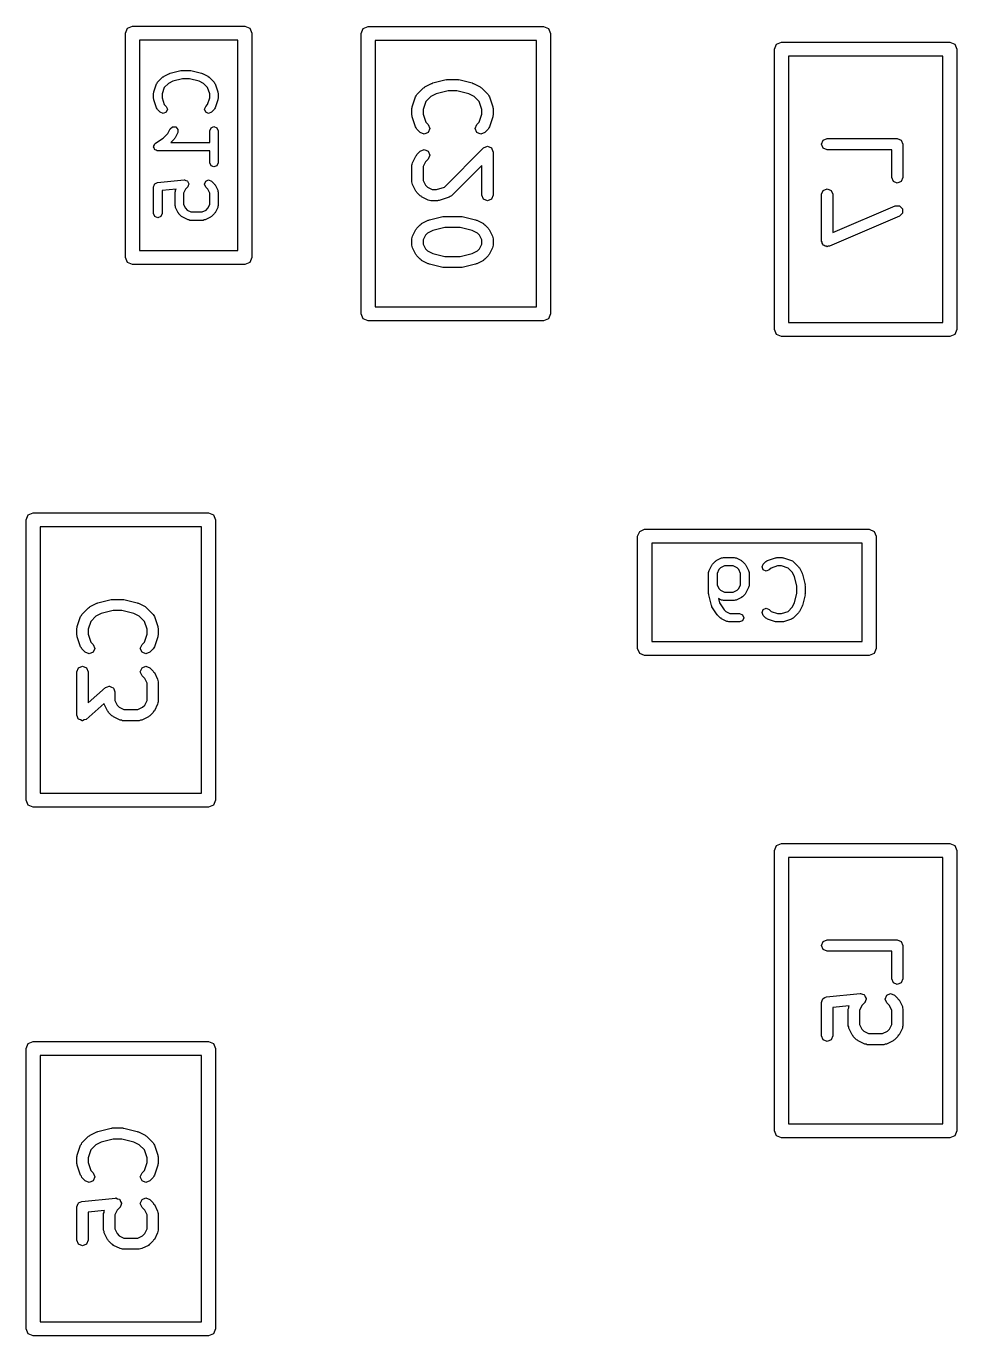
# Model space of a CAD drawing. Extents: x 4.89 to 6.91, y -4.07 to -3.03.
# Drawn here: x 5.6757 to 5.9369, y -3.8995 to -3.5318 of the extents above; entities that cross this region are included whole.
import ezdxf

# ---------------------------------------------------------------- set-up
doc = ezdxf.new("R2010")
doc.units = 0
doc.header["$MEASUREMENT"] = 0
doc.layers.add('BLACK', color=7, linetype='CONTINUOUS')

msp = doc.modelspace()

# ---------------------------------------------------------------- linework, layer by layer
at = {"layer": 'BLACK', "linetype": 'CONTINUOUS'}
for p, q in [((5.70358, -3.53374), (5.70416, -3.53235)), ((5.70358, -3.59673), (5.70358, -3.53374)), ((5.70416, -3.53235), (5.70555, -3.53177)), ((5.70555, -3.53177), (5.73705, -3.53177)), ((5.73705, -3.53177), (5.73844, -3.53235)), ((5.73844, -3.53235), (5.73902, -3.53374)), ((5.73902, -3.53374), (5.73902, -3.59673)), ((5.76972, -3.53378), (5.7703, -3.53239)), ((5.76972, -3.61252), (5.76972, -3.53378)), ((5.7703, -3.53239), (5.77169, -3.53181)), ((5.77169, -3.53181), (5.82091, -3.53181)), ((5.82091, -3.53181), (5.8223, -3.53239)), ((5.8223, -3.53239), (5.82287, -3.53378)), ((5.82287, -3.53378), (5.82287, -3.61252)), ((5.70752, -3.53571), (5.70752, -3.59476)), ((5.73508, -3.53571), (5.70752, -3.53571)), ((5.73508, -3.59476), (5.73508, -3.53571)), ((5.77366, -3.53575), (5.77366, -3.61055)), ((5.81894, -3.53575), (5.77366, -3.53575)), ((5.81894, -3.61055), (5.81894, -3.53575)), ((5.88571, -3.53821), (5.88629, -3.53682)), ((5.88629, -3.53682), (5.88768, -3.53624)), ((5.88768, -3.53624), (5.93492, -3.53624)), ((5.93492, -3.53624), (5.93631, -3.53682)), ((5.93631, -3.53682), (5.93689, -3.53821)), ((5.88571, -3.61695), (5.88571, -3.53821)), ((5.88965, -3.54018), (5.88965, -3.61498)), ((5.93295, -3.54018), (5.88965, -3.54018)), ((5.93295, -3.61498), (5.93295, -3.54018)), ((5.93689, -3.53821), (5.93689, -3.61695)), ((5.71614, -3.54497), (5.71914, -3.54422)), ((5.71914, -3.54422), (5.71929, -3.54424)), ((5.71929, -3.54424), (5.71942, -3.54418)), ((5.71942, -3.54418), (5.72167, -3.54418)), ((5.72167, -3.54418), (5.72181, -3.54424)), ((5.72181, -3.54424), (5.72196, -3.54422)), ((5.72196, -3.54422), (5.72496, -3.54497)), ((5.71155, -3.55024), (5.7123, -3.54799)), ((5.7123, -3.54799), (5.71248, -3.54778)), ((5.71248, -3.54778), (5.71259, -3.54753)), ((5.71259, -3.54753), (5.71409, -3.54603)), ((5.71409, -3.54603), (5.71427, -3.54595)), ((5.71427, -3.54595), (5.7144, -3.54581)), ((5.7144, -3.54581), (5.7159, -3.54506)), ((5.71562, -3.54783), (5.71446, -3.549)), ((5.71684, -3.54723), (5.71562, -3.54783)), ((5.7159, -3.54506), (5.71603, -3.54505)), ((5.71603, -3.54505), (5.71614, -3.54497)), ((5.71957, -3.54654), (5.71684, -3.54723)), ((5.72153, -3.54654), (5.71957, -3.54654)), ((5.72426, -3.54723), (5.72153, -3.54654)), ((5.72547, -3.54783), (5.72426, -3.54723)), ((5.72496, -3.54497), (5.72507, -3.54505)), ((5.72507, -3.54505), (5.7252, -3.54506)), ((5.7252, -3.54506), (5.7267, -3.54581)), ((5.72664, -3.549), (5.72547, -3.54783)), ((5.7267, -3.54581), (5.72683, -3.54595)), ((5.72683, -3.54595), (5.72701, -3.54603)), ((5.72701, -3.54603), (5.72851, -3.54753)), ((5.72851, -3.54753), (5.72861, -3.54778)), ((5.72861, -3.54778), (5.72879, -3.54799)), ((5.72879, -3.54799), (5.72954, -3.55024)), ((5.78763, -3.54878), (5.7895, -3.54784)), ((5.7895, -3.54784), (5.78968, -3.54783)), ((5.78968, -3.54783), (5.78982, -3.54772)), ((5.78982, -3.54772), (5.79357, -3.54678)), ((5.79357, -3.54678), (5.79377, -3.54681)), ((5.79377, -3.54681), (5.79396, -3.54673)), ((5.79396, -3.54673), (5.79677, -3.54673)), ((5.79677, -3.54673), (5.79695, -3.54681)), ((5.79695, -3.54681), (5.79715, -3.54678)), ((5.79715, -3.54678), (5.8009, -3.54772)), ((5.8009, -3.54772), (5.80104, -3.54783)), ((5.80104, -3.54783), (5.80122, -3.54784)), ((5.80122, -3.54784), (5.8031, -3.54878)), ((5.71149, -3.55061), (5.71157, -3.55043)), ((5.71149, -3.55211), (5.71149, -3.55061)), ((5.71157, -3.55229), (5.71149, -3.55211)), ((5.71157, -3.55043), (5.71155, -3.55024)), ((5.71446, -3.549), (5.71386, -3.5508)), ((5.71386, -3.5508), (5.71386, -3.55192)), ((5.71386, -3.55192), (5.71446, -3.55372)), ((5.72724, -3.5508), (5.72664, -3.549)), ((5.72664, -3.55372), (5.72724, -3.55192)), ((5.72724, -3.55192), (5.72724, -3.5508)), ((5.72954, -3.55024), (5.72953, -3.55043)), ((5.72953, -3.55043), (5.7296, -3.55061)), ((5.7296, -3.55211), (5.72953, -3.55229)), ((5.7296, -3.55061), (5.7296, -3.55211)), ((5.78403, -3.55437), (5.78496, -3.55156)), ((5.78496, -3.55156), (5.7852, -3.55128)), ((5.7852, -3.55128), (5.78534, -3.55094)), ((5.78534, -3.55094), (5.78722, -3.54907)), ((5.78722, -3.54907), (5.78746, -3.54897)), ((5.78746, -3.54897), (5.78763, -3.54878)), ((5.78926, -3.55148), (5.78783, -3.55291)), ((5.79076, -3.55073), (5.78926, -3.55148)), ((5.79415, -3.54988), (5.79076, -3.55073)), ((5.79657, -3.54988), (5.79415, -3.54988)), ((5.79997, -3.55073), (5.79657, -3.54988)), ((5.80146, -3.55148), (5.79997, -3.55073)), ((5.80289, -3.55291), (5.80146, -3.55148)), ((5.8031, -3.54878), (5.80327, -3.54897)), ((5.80327, -3.54897), (5.80351, -3.54907)), ((5.80351, -3.54907), (5.80538, -3.55094)), ((5.80538, -3.55094), (5.80552, -3.55128)), ((5.80552, -3.55128), (5.80576, -3.55156)), ((5.80576, -3.55156), (5.8067, -3.55437)), ((5.71155, -3.55249), (5.71157, -3.55229)), ((5.7123, -3.55474), (5.71155, -3.55249)), ((5.71248, -3.55494), (5.7123, -3.55474)), ((5.71259, -3.5552), (5.71248, -3.55494)), ((5.71334, -3.55595), (5.71259, -3.5552)), ((5.71446, -3.55372), (5.71501, -3.55428)), ((5.71501, -3.55428), (5.71536, -3.55511)), ((5.71536, -3.55511), (5.71501, -3.55595)), ((5.72574, -3.55511), (5.72609, -3.55428)), ((5.72609, -3.55595), (5.72574, -3.55511)), ((5.72609, -3.55428), (5.72664, -3.55372)), ((5.72851, -3.5552), (5.72776, -3.55595)), ((5.72861, -3.55494), (5.72851, -3.5552)), ((5.72879, -3.55474), (5.72861, -3.55494)), ((5.72954, -3.55249), (5.72879, -3.55474)), ((5.72953, -3.55229), (5.72954, -3.55249)), ((5.78394, -3.55487), (5.78404, -3.55463)), ((5.78394, -3.55675), (5.78394, -3.55487)), ((5.78404, -3.55463), (5.78403, -3.55437)), ((5.78783, -3.55291), (5.78709, -3.55513)), ((5.78709, -3.55513), (5.78709, -3.55649)), ((5.80363, -3.55513), (5.80289, -3.55291)), ((5.80363, -3.55649), (5.80363, -3.55513)), ((5.8067, -3.55437), (5.80668, -3.55463)), ((5.80668, -3.55463), (5.80678, -3.55487)), ((5.80678, -3.55487), (5.80678, -3.55675)), ((5.71418, -3.55629), (5.71334, -3.55595)), ((5.71501, -3.55595), (5.71418, -3.55629)), ((5.72692, -3.55629), (5.72609, -3.55595)), ((5.72776, -3.55595), (5.72692, -3.55629)), ((5.78404, -3.55698), (5.78394, -3.55675)), ((5.78403, -3.55724), (5.78404, -3.55698)), ((5.78496, -3.56006), (5.78403, -3.55724)), ((5.78709, -3.55649), (5.78783, -3.55871)), ((5.78783, -3.55871), (5.78851, -3.55938)), ((5.78851, -3.55938), (5.78897, -3.56049)), ((5.80175, -3.56049), (5.80222, -3.55938)), ((5.80222, -3.55938), (5.80289, -3.55871)), ((5.80289, -3.55871), (5.80363, -3.55649)), ((5.8067, -3.55724), (5.80576, -3.56006)), ((5.80678, -3.55675), (5.80668, -3.55698)), ((5.80668, -3.55698), (5.8067, -3.55724)), ((5.71202, -3.56463), (5.71417, -3.56319)), ((5.71417, -3.56319), (5.71545, -3.56191)), ((5.71545, -3.56191), (5.71612, -3.56058)), ((5.71612, -3.56058), (5.7168, -3.55999)), ((5.7168, -3.55999), (5.7177, -3.56006)), ((5.71748, -3.56314), (5.71733, -3.56327)), ((5.71823, -3.56164), (5.71748, -3.56314)), ((5.7177, -3.56006), (5.7183, -3.56074)), ((5.7183, -3.56074), (5.71823, -3.56164)), ((5.72724, -3.56111), (5.72759, -3.56028)), ((5.72724, -3.56443), (5.72724, -3.56111)), ((5.72759, -3.56028), (5.72842, -3.55993)), ((5.72842, -3.55993), (5.72926, -3.56028)), ((5.72926, -3.56028), (5.7296, -3.56111)), ((5.7296, -3.56111), (5.7296, -3.57011)), ((5.7852, -3.56033), (5.78496, -3.56006)), ((5.78534, -3.56067), (5.7852, -3.56033)), ((5.78628, -3.56161), (5.78534, -3.56067)), ((5.78739, -3.56207), (5.78628, -3.56161)), ((5.78851, -3.56161), (5.78739, -3.56207)), ((5.78897, -3.56049), (5.78851, -3.56161)), ((5.80222, -3.56161), (5.80175, -3.56049)), ((5.80333, -3.56207), (5.80222, -3.56161)), ((5.80444, -3.56161), (5.80333, -3.56207)), ((5.80538, -3.56067), (5.80444, -3.56161)), ((5.80552, -3.56033), (5.80538, -3.56067)), ((5.80576, -3.56006), (5.80552, -3.56033)), ((5.71149, -3.56561), (5.71154, -3.5655)), ((5.71163, -3.56593), (5.71149, -3.56561)), ((5.71152, -3.56538), (5.71171, -3.56509)), ((5.71154, -3.5655), (5.71152, -3.56538)), ((5.71169, -3.56627), (5.71163, -3.56593)), ((5.71179, -3.56633), (5.71169, -3.56627)), ((5.71171, -3.56509), (5.71184, -3.56478)), ((5.71184, -3.56645), (5.71179, -3.56633)), ((5.71184, -3.56478), (5.71195, -3.56473)), ((5.71216, -3.56658), (5.71184, -3.56645)), ((5.71195, -3.56473), (5.71202, -3.56463)), ((5.71244, -3.56677), (5.71216, -3.56658)), ((5.71256, -3.56675), (5.71244, -3.56677)), ((5.71268, -3.56679), (5.71256, -3.56675)), ((5.72724, -3.56679), (5.71268, -3.56679)), ((5.71726, -3.56345), (5.71628, -3.56443)), ((5.71628, -3.56443), (5.72724, -3.56443)), ((5.71733, -3.56327), (5.71726, -3.56345)), ((5.72724, -3.57011), (5.72724, -3.56679)), ((5.78534, -3.56782), (5.78628, -3.56688)), ((5.78628, -3.56688), (5.78739, -3.56642)), ((5.78739, -3.56642), (5.78851, -3.56688)), ((5.78851, -3.56688), (5.78897, -3.56799)), ((5.79311, -3.57693), (5.80409, -3.56594)), ((5.80409, -3.56594), (5.8052, -3.56548)), ((5.8052, -3.56548), (5.80632, -3.56594)), ((5.80632, -3.56594), (5.80672, -3.56692)), ((5.89894, -3.56492), (5.89941, -3.56381)), ((5.89941, -3.56604), (5.89894, -3.56492)), ((5.89941, -3.56381), (5.90052, -3.56335)), ((5.90052, -3.5665), (5.89941, -3.56604)), ((5.90052, -3.56335), (5.9202, -3.56335)), ((5.91863, -3.5665), (5.90052, -3.5665)), ((5.91863, -3.5743), (5.91863, -3.5665)), ((5.9202, -3.56335), (5.92132, -3.56381)), ((5.92132, -3.56381), (5.92178, -3.56492)), ((5.92178, -3.56492), (5.92178, -3.5743)), ((5.72759, -3.57095), (5.72724, -3.57011)), ((5.7296, -3.57011), (5.72926, -3.57095)), ((5.78394, -3.57081), (5.78408, -3.57047)), ((5.78408, -3.57047), (5.78411, -3.5701)), ((5.78411, -3.5701), (5.78505, -3.56823)), ((5.78505, -3.56823), (5.78524, -3.56806)), ((5.78524, -3.56806), (5.78534, -3.56782)), ((5.78775, -3.56986), (5.78709, -3.57118)), ((5.78851, -3.56911), (5.78775, -3.56986)), ((5.78897, -3.56799), (5.78851, -3.56911)), ((5.80672, -3.56692), (5.80678, -3.56706)), ((5.80678, -3.56706), (5.80678, -3.57924)), ((5.72842, -3.57129), (5.72759, -3.57095)), ((5.72926, -3.57095), (5.72842, -3.57129)), ((5.78394, -3.57549), (5.78394, -3.57081)), ((5.78709, -3.57118), (5.78709, -3.57512)), ((5.80363, -3.57086), (5.79507, -3.57942)), ((5.80363, -3.57924), (5.80363, -3.57086)), ((5.71149, -3.57686), (5.71165, -3.57649)), ((5.71149, -3.58436), (5.71149, -3.57686)), ((5.71165, -3.57649), (5.71176, -3.57611)), ((5.71176, -3.57611), (5.71182, -3.57608)), ((5.71182, -3.57608), (5.71184, -3.57602)), ((5.71184, -3.57602), (5.71221, -3.57587)), ((5.71221, -3.57587), (5.71256, -3.57568)), ((5.71256, -3.57568), (5.72006, -3.57493)), ((5.71776, -3.57754), (5.71386, -3.57793)), ((5.7176, -3.57811), (5.71762, -3.57783)), ((5.71762, -3.57783), (5.71776, -3.57754)), ((5.7204, -3.57756), (5.71986, -3.57864)), ((5.72006, -3.57493), (5.72012, -3.57495)), ((5.72012, -3.57495), (5.72017, -3.57493)), ((5.72017, -3.57493), (5.72054, -3.57508)), ((5.72101, -3.57694), (5.7204, -3.57756)), ((5.72054, -3.57508), (5.72092, -3.5752)), ((5.72092, -3.5752), (5.72095, -3.57525)), ((5.72095, -3.57525), (5.72101, -3.57527)), ((5.72101, -3.57527), (5.72116, -3.57564)), ((5.72103, -3.57689), (5.72101, -3.57694)), ((5.72109, -3.57686), (5.72103, -3.57689)), ((5.7212, -3.57648), (5.72109, -3.57686)), ((5.72116, -3.57564), (5.72135, -3.57599)), ((5.72136, -3.57611), (5.7212, -3.57648)), ((5.72135, -3.57599), (5.72133, -3.57605)), ((5.72133, -3.57605), (5.72136, -3.57611)), ((5.72574, -3.57611), (5.72609, -3.57527)), ((5.72609, -3.57694), (5.72574, -3.57611)), ((5.72609, -3.57527), (5.72692, -3.57493)), ((5.7267, -3.57756), (5.72609, -3.57694)), ((5.72724, -3.57864), (5.7267, -3.57756)), ((5.72692, -3.57493), (5.72776, -3.57527)), ((5.72776, -3.57527), (5.72851, -3.57602)), ((5.72851, -3.57602), (5.72858, -3.5762)), ((5.72858, -3.5762), (5.72873, -3.57633)), ((5.72873, -3.57633), (5.72948, -3.57783)), ((5.72948, -3.57783), (5.7295, -3.57811)), ((5.78408, -3.57583), (5.78394, -3.57549)), ((5.78411, -3.5762), (5.78408, -3.57583)), ((5.78505, -3.57807), (5.78411, -3.5762)), ((5.78709, -3.57512), (5.78775, -3.57643)), ((5.78775, -3.57643), (5.78833, -3.57701)), ((5.78833, -3.57701), (5.78964, -3.57767)), ((5.78964, -3.57767), (5.79089, -3.57767)), ((5.79089, -3.57767), (5.79311, -3.57693)), ((5.89894, -3.57898), (5.89941, -3.57787)), ((5.89941, -3.57787), (5.90052, -3.57741)), ((5.90052, -3.57741), (5.90163, -3.57787)), ((5.90163, -3.57787), (5.90209, -3.57898)), ((5.91909, -3.57541), (5.91863, -3.5743)), ((5.9202, -3.57587), (5.91909, -3.57541)), ((5.92132, -3.57541), (5.9202, -3.57587)), ((5.92178, -3.5743), (5.92132, -3.57541)), ((5.71386, -3.57793), (5.71386, -3.58436)), ((5.71749, -3.57836), (5.7176, -3.57811)), ((5.71749, -3.58211), (5.71749, -3.57836)), ((5.71986, -3.57864), (5.71986, -3.58183)), ((5.72724, -3.58183), (5.72724, -3.57864)), ((5.7295, -3.57811), (5.7296, -3.57836)), ((5.7296, -3.57836), (5.7296, -3.58211)), ((5.78524, -3.57824), (5.78505, -3.57807)), ((5.78534, -3.57848), (5.78524, -3.57824)), ((5.78628, -3.57942), (5.78534, -3.57848)), ((5.78652, -3.57952), (5.78628, -3.57942)), ((5.78669, -3.57971), (5.78652, -3.57952)), ((5.78856, -3.58065), (5.78669, -3.57971)), ((5.78893, -3.58068), (5.78856, -3.58065)), ((5.78927, -3.58082), (5.78893, -3.58068)), ((5.79114, -3.58082), (5.78927, -3.58082)), ((5.79138, -3.58072), (5.79114, -3.58082)), ((5.79164, -3.58074), (5.79138, -3.58072)), ((5.79445, -3.5798), (5.79164, -3.58074)), ((5.79473, -3.57956), (5.79445, -3.5798)), ((5.79507, -3.57942), (5.79473, -3.57956)), ((5.80409, -3.58036), (5.80363, -3.57924)), ((5.8052, -3.58082), (5.80409, -3.58036)), ((5.80632, -3.58036), (5.8052, -3.58082)), ((5.80678, -3.57924), (5.80632, -3.58036)), ((5.89894, -3.59211), (5.89894, -3.57898)), ((5.90209, -3.57898), (5.90209, -3.58972)), ((5.71184, -3.58519), (5.71149, -3.58436)), ((5.71268, -3.58554), (5.71184, -3.58519)), ((5.71351, -3.58519), (5.71268, -3.58554)), ((5.71386, -3.58436), (5.71351, -3.58519)), ((5.7176, -3.58236), (5.71749, -3.58211)), ((5.71762, -3.58264), (5.7176, -3.58236)), ((5.71837, -3.58414), (5.71762, -3.58264)), ((5.71851, -3.58426), (5.71837, -3.58414)), ((5.71859, -3.58444), (5.71851, -3.58426)), ((5.71934, -3.58519), (5.71859, -3.58444)), ((5.71952, -3.58527), (5.71934, -3.58519)), ((5.71965, -3.58542), (5.71952, -3.58527)), ((5.71986, -3.58183), (5.7204, -3.58291)), ((5.7204, -3.58291), (5.72087, -3.58339)), ((5.72087, -3.58339), (5.72195, -3.58393)), ((5.72195, -3.58393), (5.72514, -3.58393)), ((5.72514, -3.58393), (5.72622, -3.58339)), ((5.72622, -3.58339), (5.7267, -3.58291)), ((5.7267, -3.58291), (5.72724, -3.58183)), ((5.72758, -3.58527), (5.72745, -3.58542)), ((5.72776, -3.58519), (5.72758, -3.58527)), ((5.72851, -3.58444), (5.72776, -3.58519)), ((5.72858, -3.58426), (5.72851, -3.58444)), ((5.72873, -3.58414), (5.72858, -3.58426)), ((5.72948, -3.58264), (5.72873, -3.58414)), ((5.7295, -3.58236), (5.72948, -3.58264)), ((5.7296, -3.58211), (5.7295, -3.58236)), ((5.78889, -3.58615), (5.79264, -3.58521)), ((5.79264, -3.58521), (5.79283, -3.58524)), ((5.79283, -3.58524), (5.79302, -3.58517)), ((5.79302, -3.58517), (5.79771, -3.58517)), ((5.79771, -3.58517), (5.79789, -3.58524)), ((5.79789, -3.58524), (5.79809, -3.58521)), ((5.79809, -3.58521), (5.80184, -3.58615)), ((5.92082, -3.58512), (5.90114, -3.59356)), ((5.90209, -3.58972), (5.91958, -3.58222)), ((5.91958, -3.58222), (5.92079, -3.58221)), ((5.92079, -3.58221), (5.92165, -3.58305)), ((5.92167, -3.58426), (5.92082, -3.58512)), ((5.92165, -3.58305), (5.92167, -3.58426)), ((5.72115, -3.58617), (5.71965, -3.58542)), ((5.72142, -3.58618), (5.72115, -3.58617)), ((5.72167, -3.58629), (5.72142, -3.58618)), ((5.72542, -3.58629), (5.72167, -3.58629)), ((5.72568, -3.58618), (5.72542, -3.58629)), ((5.72595, -3.58617), (5.72568, -3.58618)), ((5.72745, -3.58542), (5.72595, -3.58617)), ((5.78411, -3.59072), (5.78505, -3.58885)), ((5.78505, -3.58885), (5.78524, -3.58868)), ((5.78524, -3.58868), (5.78534, -3.58844)), ((5.78534, -3.58844), (5.78628, -3.5875)), ((5.78628, -3.5875), (5.78652, -3.5874)), ((5.78652, -3.5874), (5.78669, -3.58721)), ((5.78669, -3.58721), (5.78856, -3.58627)), ((5.78856, -3.58627), (5.78874, -3.58626)), ((5.78874, -3.58626), (5.78889, -3.58615)), ((5.79321, -3.58832), (5.78982, -3.58916)), ((5.79751, -3.58832), (5.79321, -3.58832)), ((5.80091, -3.58916), (5.79751, -3.58832)), ((5.80184, -3.58615), (5.80198, -3.58626)), ((5.80198, -3.58626), (5.80216, -3.58627)), ((5.80216, -3.58627), (5.80403, -3.58721)), ((5.80403, -3.58721), (5.8042, -3.5874)), ((5.8042, -3.5874), (5.80444, -3.5875)), ((5.80444, -3.5875), (5.80538, -3.58844)), ((5.80538, -3.58844), (5.80548, -3.58868)), ((5.80548, -3.58868), (5.80568, -3.58885)), ((5.80568, -3.58885), (5.80661, -3.59072)), ((5.78394, -3.59143), (5.78408, -3.59109)), ((5.78394, -3.5933), (5.78394, -3.59143)), ((5.78408, -3.59109), (5.78411, -3.59072)), ((5.78775, -3.59049), (5.78709, -3.5918)), ((5.78709, -3.5918), (5.78709, -3.59293)), ((5.78833, -3.58991), (5.78775, -3.59049)), ((5.78982, -3.58916), (5.78833, -3.58991)), ((5.8024, -3.58991), (5.80091, -3.58916)), ((5.80297, -3.59049), (5.8024, -3.58991)), ((5.80363, -3.5918), (5.80297, -3.59049)), ((5.80363, -3.59293), (5.80363, -3.5918)), ((5.80661, -3.59072), (5.80664, -3.59109)), ((5.80664, -3.59109), (5.80678, -3.59143)), ((5.80678, -3.59143), (5.80678, -3.5933)), ((5.89907, -3.59241), (5.89894, -3.59211)), ((5.89907, -3.59273), (5.89907, -3.59241)), ((5.70752, -3.59476), (5.73508, -3.59476)), ((5.78408, -3.59364), (5.78394, -3.5933)), ((5.78411, -3.59401), (5.78408, -3.59364)), ((5.78505, -3.59588), (5.78411, -3.59401)), ((5.78524, -3.59605), (5.78505, -3.59588)), ((5.78534, -3.59629), (5.78524, -3.59605)), ((5.78628, -3.59723), (5.78534, -3.59629)), ((5.78709, -3.59293), (5.78775, -3.59425)), ((5.78775, -3.59425), (5.78833, -3.59482)), ((5.78833, -3.59482), (5.78982, -3.59557)), ((5.78982, -3.59557), (5.79321, -3.59642)), ((5.79751, -3.59642), (5.80091, -3.59557)), ((5.80091, -3.59557), (5.8024, -3.59482)), ((5.8024, -3.59482), (5.80297, -3.59425)), ((5.80297, -3.59425), (5.80363, -3.59293)), ((5.80538, -3.59629), (5.80444, -3.59723)), ((5.80548, -3.59605), (5.80538, -3.59629)), ((5.80568, -3.59588), (5.80548, -3.59605)), ((5.80661, -3.59401), (5.80568, -3.59588)), ((5.80664, -3.59364), (5.80661, -3.59401)), ((5.80678, -3.5933), (5.80664, -3.59364)), ((5.89929, -3.59294), (5.89907, -3.59273)), ((5.89941, -3.59322), (5.89929, -3.59294)), ((5.8997, -3.59335), (5.89941, -3.59322)), ((5.89993, -3.59357), (5.8997, -3.59335)), ((5.90024, -3.59357), (5.89993, -3.59357)), ((5.90052, -3.59368), (5.90024, -3.59357)), ((5.90082, -3.59356), (5.90052, -3.59368)), ((5.90114, -3.59356), (5.90082, -3.59356)), ((5.70416, -3.59812), (5.70358, -3.59673)), ((5.70555, -3.5987), (5.70416, -3.59812)), ((5.73705, -3.5987), (5.70555, -3.5987)), ((5.73844, -3.59812), (5.73705, -3.5987)), ((5.73902, -3.59673), (5.73844, -3.59812)), ((5.78652, -3.59733), (5.78628, -3.59723)), ((5.78669, -3.59752), (5.78652, -3.59733)), ((5.78856, -3.59846), (5.78669, -3.59752)), ((5.78874, -3.59847), (5.78856, -3.59846)), ((5.78889, -3.59858), (5.78874, -3.59847)), ((5.79264, -3.59952), (5.78889, -3.59858)), ((5.79283, -3.59949), (5.79264, -3.59952)), ((5.79302, -3.59957), (5.79283, -3.59949)), ((5.79771, -3.59957), (5.79302, -3.59957)), ((5.79321, -3.59642), (5.79751, -3.59642)), ((5.79789, -3.59949), (5.79771, -3.59957)), ((5.79809, -3.59952), (5.79789, -3.59949)), ((5.80184, -3.59858), (5.79809, -3.59952)), ((5.80198, -3.59847), (5.80184, -3.59858)), ((5.80216, -3.59846), (5.80198, -3.59847)), ((5.80403, -3.59752), (5.80216, -3.59846)), ((5.8042, -3.59733), (5.80403, -3.59752)), ((5.80444, -3.59723), (5.8042, -3.59733)), ((5.77366, -3.61055), (5.81894, -3.61055)), ((5.7703, -3.61391), (5.76972, -3.61252)), ((5.77169, -3.61449), (5.7703, -3.61391)), ((5.82091, -3.61449), (5.77169, -3.61449)), ((5.8223, -3.61391), (5.82091, -3.61449)), ((5.82287, -3.61252), (5.8223, -3.61391)), ((5.88629, -3.61834), (5.88571, -3.61695)), ((5.88768, -3.61892), (5.88629, -3.61834)), ((5.88965, -3.61498), (5.93295, -3.61498)), ((5.93631, -3.61834), (5.93492, -3.61892)), ((5.93689, -3.61695), (5.93631, -3.61834)), ((5.93492, -3.61892), (5.88768, -3.61892)), ((5.67572, -3.67038), (5.6763, -3.66899)), ((5.6763, -3.66899), (5.67769, -3.66841)), ((5.67769, -3.66841), (5.72691, -3.66841)), ((5.72691, -3.66841), (5.7283, -3.66899)), ((5.7283, -3.66899), (5.72887, -3.67038)), ((5.67572, -3.74912), (5.67572, -3.67038)), ((5.67966, -3.67235), (5.67966, -3.74715)), ((5.72494, -3.67235), (5.67966, -3.67235)), ((5.72494, -3.74715), (5.72494, -3.67235)), ((5.72887, -3.67038), (5.72887, -3.74912)), ((5.8479, -3.67361), (5.84929, -3.67303)), ((5.84929, -3.67303), (5.91228, -3.67303)), ((5.91228, -3.67303), (5.91368, -3.67361)), ((5.84732, -3.675), (5.8479, -3.67361)), ((5.84732, -3.7065), (5.84732, -3.675)), ((5.85126, -3.67697), (5.85126, -3.70453)), ((5.91031, -3.67697), (5.85126, -3.67697)), ((5.91031, -3.70453), (5.91031, -3.67697)), ((5.91368, -3.67361), (5.91425, -3.675)), ((5.91425, -3.675), (5.91425, -3.7065)), ((5.86736, -3.6846), (5.86811, -3.6831)), ((5.86811, -3.6831), (5.86825, -3.68297)), ((5.86825, -3.68297), (5.86833, -3.68279)), ((5.86833, -3.68279), (5.86908, -3.68204)), ((5.86908, -3.68204), (5.86926, -3.68196)), ((5.86926, -3.68196), (5.86939, -3.68182)), ((5.86939, -3.68182), (5.87089, -3.68107)), ((5.87013, -3.68432), (5.8696, -3.6854)), ((5.87061, -3.68384), (5.87013, -3.68432)), ((5.87169, -3.68331), (5.87061, -3.68384)), ((5.87089, -3.68107), (5.87116, -3.68105)), ((5.87116, -3.68105), (5.87141, -3.68094)), ((5.87141, -3.68094), (5.87441, -3.68094)), ((5.87413, -3.68331), (5.87169, -3.68331)), ((5.87521, -3.68384), (5.87413, -3.68331)), ((5.87441, -3.68094), (5.87467, -3.68105)), ((5.87467, -3.68105), (5.87494, -3.68107)), ((5.87494, -3.68107), (5.87644, -3.68182)), ((5.87569, -3.68432), (5.87521, -3.68384)), ((5.87623, -3.6854), (5.87569, -3.68432)), ((5.87644, -3.68182), (5.87657, -3.68196)), ((5.87657, -3.68196), (5.87675, -3.68204)), ((5.87675, -3.68204), (5.8775, -3.68279)), ((5.8775, -3.68279), (5.87757, -3.68297)), ((5.87757, -3.68297), (5.87772, -3.6831)), ((5.87772, -3.6831), (5.87847, -3.6846)), ((5.88223, -3.68362), (5.88258, -3.68279)), ((5.88258, -3.68446), (5.88223, -3.68362)), ((5.88258, -3.68279), (5.88333, -3.68204)), ((5.88341, -3.6848), (5.88258, -3.68446)), ((5.88333, -3.68204), (5.88358, -3.68193)), ((5.88425, -3.68446), (5.88341, -3.6848)), ((5.88358, -3.68193), (5.88379, -3.68175)), ((5.88379, -3.68175), (5.88604, -3.681)), ((5.8848, -3.68391), (5.88425, -3.68446)), ((5.8866, -3.68331), (5.8848, -3.68391)), ((5.88604, -3.681), (5.88623, -3.68102)), ((5.88623, -3.68102), (5.88641, -3.68094)), ((5.88641, -3.68094), (5.88791, -3.68094)), ((5.88772, -3.68331), (5.8866, -3.68331)), ((5.88952, -3.68391), (5.88772, -3.68331)), ((5.88791, -3.68094), (5.88809, -3.68102)), ((5.88809, -3.68102), (5.88828, -3.681)), ((5.88828, -3.681), (5.89053, -3.68175)), ((5.89069, -3.68507), (5.88952, -3.68391)), ((5.89053, -3.68175), (5.89074, -3.68193)), ((5.89074, -3.68193), (5.891, -3.68204)), ((5.891, -3.68204), (5.8925, -3.68354)), ((5.8925, -3.68354), (5.89257, -3.68372)), ((5.89257, -3.68372), (5.89272, -3.68385)), ((5.89272, -3.68385), (5.89347, -3.68535)), ((5.86723, -3.68512), (5.86734, -3.68487)), ((5.86723, -3.69112), (5.86723, -3.68512)), ((5.86734, -3.68487), (5.86736, -3.6846)), ((5.8696, -3.6854), (5.8696, -3.68859)), ((5.87623, -3.68859), (5.87623, -3.6854)), ((5.87847, -3.6846), (5.87849, -3.68487)), ((5.87849, -3.68487), (5.87859, -3.68512)), ((5.87859, -3.68512), (5.87859, -3.68887)), ((5.8913, -3.68629), (5.89069, -3.68507)), ((5.89198, -3.68902), (5.8913, -3.68629)), ((5.89347, -3.68535), (5.89348, -3.68548)), ((5.89348, -3.68548), (5.89356, -3.68559)), ((5.89356, -3.68559), (5.89431, -3.68859)), ((5.86729, -3.69126), (5.86723, -3.69112)), ((5.86727, -3.69141), (5.86729, -3.69126)), ((5.86802, -3.69441), (5.86727, -3.69141)), ((5.8696, -3.68859), (5.87013, -3.68967)), ((5.87013, -3.68967), (5.87061, -3.69015)), ((5.87061, -3.69015), (5.87169, -3.69069)), ((5.87169, -3.69069), (5.87413, -3.69069)), ((5.87413, -3.69069), (5.87521, -3.69015)), ((5.87521, -3.69015), (5.87569, -3.68967)), ((5.87569, -3.68967), (5.87623, -3.68859)), ((5.8775, -3.69121), (5.87675, -3.69196)), ((5.87757, -3.69103), (5.8775, -3.69121)), ((5.87772, -3.6909), (5.87757, -3.69103)), ((5.87847, -3.6894), (5.87772, -3.6909)), ((5.87849, -3.68913), (5.87847, -3.6894)), ((5.87859, -3.68887), (5.87849, -3.68913)), ((5.8913, -3.69371), (5.89198, -3.69098)), ((5.89198, -3.69098), (5.89198, -3.68902)), ((5.89431, -3.69141), (5.89356, -3.69441)), ((5.89431, -3.68859), (5.89428, -3.68873)), ((5.89428, -3.68873), (5.89434, -3.68887)), ((5.89434, -3.69112), (5.89428, -3.69126)), ((5.89428, -3.69126), (5.89431, -3.69141)), ((5.89434, -3.68887), (5.89434, -3.69112)), ((5.69134, -3.69692), (5.69322, -3.69504)), ((5.69322, -3.69504), (5.69346, -3.69494)), ((5.69346, -3.69494), (5.69363, -3.69475)), ((5.69363, -3.69475), (5.6955, -3.69381)), ((5.6955, -3.69381), (5.69568, -3.6938)), ((5.69568, -3.6938), (5.69582, -3.69369)), ((5.69582, -3.69369), (5.69957, -3.69275)), ((5.69957, -3.69275), (5.69977, -3.69278)), ((5.69977, -3.69278), (5.69996, -3.69271)), ((5.69996, -3.69271), (5.70277, -3.69271)), ((5.70277, -3.69271), (5.70295, -3.69278)), ((5.70295, -3.69278), (5.70315, -3.69275)), ((5.70315, -3.69275), (5.7069, -3.69369)), ((5.7069, -3.69369), (5.70704, -3.6938)), ((5.70704, -3.6938), (5.70722, -3.69381)), ((5.70722, -3.69381), (5.7091, -3.69475)), ((5.7091, -3.69475), (5.70927, -3.69494)), ((5.70927, -3.69494), (5.70951, -3.69504)), ((5.70951, -3.69504), (5.71138, -3.69692)), ((5.86814, -3.69458), (5.86802, -3.69441)), ((5.86818, -3.69478), (5.86814, -3.69458)), ((5.86968, -3.69703), (5.86818, -3.69478)), ((5.87089, -3.69293), (5.86997, -3.69247)), ((5.86997, -3.69247), (5.87026, -3.69364)), ((5.87026, -3.69364), (5.87158, -3.69562)), ((5.87116, -3.69295), (5.87089, -3.69293)), ((5.87141, -3.69305), (5.87116, -3.69295)), ((5.87441, -3.69305), (5.87141, -3.69305)), ((5.87467, -3.69295), (5.87441, -3.69305)), ((5.87494, -3.69293), (5.87467, -3.69295)), ((5.87644, -3.69218), (5.87494, -3.69293)), ((5.87657, -3.69203), (5.87644, -3.69218)), ((5.87675, -3.69196), (5.87657, -3.69203)), ((5.88223, -3.69637), (5.88258, -3.69554)), ((5.88258, -3.69554), (5.88341, -3.69519)), ((5.88341, -3.69519), (5.88425, -3.69554)), ((5.88425, -3.69554), (5.8848, -3.69609)), ((5.88952, -3.69609), (5.89069, -3.69492)), ((5.89069, -3.69492), (5.8913, -3.69371)), ((5.89347, -3.69465), (5.89272, -3.69615)), ((5.89348, -3.69452), (5.89347, -3.69465)), ((5.89356, -3.69441), (5.89348, -3.69452)), ((5.69003, -3.70034), (5.69096, -3.69753)), ((5.69096, -3.69753), (5.6912, -3.69726)), ((5.6912, -3.69726), (5.69134, -3.69692)), ((5.69383, -3.69888), (5.69309, -3.7011)), ((5.69526, -3.69745), (5.69383, -3.69888)), ((5.69676, -3.6967), (5.69526, -3.69745)), ((5.70015, -3.69586), (5.69676, -3.6967)), ((5.70257, -3.69586), (5.70015, -3.69586)), ((5.70597, -3.6967), (5.70257, -3.69586)), ((5.70746, -3.69745), (5.70597, -3.6967)), ((5.70889, -3.69888), (5.70746, -3.69745)), ((5.70963, -3.7011), (5.70889, -3.69888)), ((5.71138, -3.69692), (5.71152, -3.69726)), ((5.71152, -3.69726), (5.71176, -3.69753)), ((5.71176, -3.69753), (5.7127, -3.70034)), ((5.86978, -3.6971), (5.86968, -3.69703)), ((5.86983, -3.69721), (5.86978, -3.6971)), ((5.87058, -3.69796), (5.86983, -3.69721)), ((5.87076, -3.69803), (5.87058, -3.69796)), ((5.87089, -3.69818), (5.87076, -3.69803)), ((5.87239, -3.69893), (5.87089, -3.69818)), ((5.87158, -3.69562), (5.87211, -3.69615)), ((5.87211, -3.69615), (5.87319, -3.69669)), ((5.87266, -3.69895), (5.87239, -3.69893)), ((5.87291, -3.69905), (5.87266, -3.69895)), ((5.87591, -3.69905), (5.87291, -3.69905)), ((5.87319, -3.69669), (5.87591, -3.69669)), ((5.87591, -3.69669), (5.87675, -3.69704)), ((5.87675, -3.69871), (5.87591, -3.69905)), ((5.87675, -3.69704), (5.87709, -3.69787)), ((5.87709, -3.69787), (5.87675, -3.69871)), ((5.88258, -3.69721), (5.88223, -3.69637)), ((5.88333, -3.69796), (5.88258, -3.69721)), ((5.88358, -3.69806), (5.88333, -3.69796)), ((5.88379, -3.69824), (5.88358, -3.69806)), ((5.88604, -3.69899), (5.88379, -3.69824)), ((5.8848, -3.69609), (5.8866, -3.69669)), ((5.88623, -3.69898), (5.88604, -3.69899)), ((5.88641, -3.69905), (5.88623, -3.69898)), ((5.88791, -3.69905), (5.88641, -3.69905)), ((5.8866, -3.69669), (5.88772, -3.69669)), ((5.88772, -3.69669), (5.88952, -3.69609)), ((5.88809, -3.69898), (5.88791, -3.69905)), ((5.88828, -3.69899), (5.88809, -3.69898)), ((5.89053, -3.69824), (5.88828, -3.69899)), ((5.89074, -3.69806), (5.89053, -3.69824)), ((5.891, -3.69796), (5.89074, -3.69806)), ((5.8925, -3.69646), (5.891, -3.69796)), ((5.89257, -3.69628), (5.8925, -3.69646)), ((5.89272, -3.69615), (5.89257, -3.69628)), ((5.68994, -3.70084), (5.69004, -3.7006)), ((5.68994, -3.70272), (5.68994, -3.70084)), ((5.69004, -3.70296), (5.68994, -3.70272)), ((5.69004, -3.7006), (5.69003, -3.70034)), ((5.69309, -3.7011), (5.69309, -3.70246)), ((5.69309, -3.70246), (5.69383, -3.70468)), ((5.70889, -3.70468), (5.70963, -3.70246)), ((5.70963, -3.70246), (5.70963, -3.7011)), ((5.7127, -3.70034), (5.71268, -3.7006)), ((5.71268, -3.7006), (5.71278, -3.70084)), ((5.71278, -3.70272), (5.71268, -3.70296)), ((5.71278, -3.70084), (5.71278, -3.70272)), ((5.69003, -3.70322), (5.69004, -3.70296)), ((5.69096, -3.70603), (5.69003, -3.70322)), ((5.6912, -3.7063), (5.69096, -3.70603)), ((5.69134, -3.70664), (5.6912, -3.7063)), ((5.69383, -3.70468), (5.69451, -3.70535)), ((5.69451, -3.70535), (5.69497, -3.70647)), ((5.69497, -3.70647), (5.69451, -3.70758)), ((5.70775, -3.70647), (5.70822, -3.70535)), ((5.70822, -3.70758), (5.70775, -3.70647)), ((5.70822, -3.70535), (5.70889, -3.70468)), ((5.71152, -3.7063), (5.71138, -3.70664)), ((5.71176, -3.70603), (5.71152, -3.7063)), ((5.7127, -3.70322), (5.71176, -3.70603)), ((5.71268, -3.70296), (5.7127, -3.70322)), ((5.8479, -3.70789), (5.84732, -3.7065)), ((5.85126, -3.70453), (5.91031, -3.70453)), ((5.91425, -3.7065), (5.91368, -3.70789)), ((5.69228, -3.70758), (5.69134, -3.70664)), ((5.69339, -3.70804), (5.69228, -3.70758)), ((5.69451, -3.70758), (5.69339, -3.70804)), ((5.70933, -3.70804), (5.70822, -3.70758)), ((5.71044, -3.70758), (5.70933, -3.70804)), ((5.71138, -3.70664), (5.71044, -3.70758)), ((5.84929, -3.70846), (5.8479, -3.70789)), ((5.91228, -3.70846), (5.84929, -3.70846)), ((5.91368, -3.70789), (5.91228, -3.70846)), ((5.68994, -3.71303), (5.69041, -3.71192)), ((5.68994, -3.72521), (5.68994, -3.71303)), ((5.69041, -3.71192), (5.69152, -3.71145)), ((5.69152, -3.71145), (5.69263, -3.71192)), ((5.69263, -3.71192), (5.69309, -3.71303)), ((5.69309, -3.71303), (5.69309, -3.72174)), ((5.70775, -3.71303), (5.70822, -3.71192)), ((5.70822, -3.71414), (5.70775, -3.71303)), ((5.70822, -3.71192), (5.70933, -3.71145)), ((5.70933, -3.71145), (5.71044, -3.71192)), ((5.71044, -3.71192), (5.71138, -3.71285)), ((5.71138, -3.71285), (5.71148, -3.71309)), ((5.71148, -3.71309), (5.71168, -3.71326)), ((5.71168, -3.71326), (5.71261, -3.71514)), ((5.69309, -3.72174), (5.69798, -3.71747)), ((5.69798, -3.71747), (5.69851, -3.71729)), ((5.69851, -3.71729), (5.69902, -3.71708)), ((5.69902, -3.71708), (5.69907, -3.7171)), ((5.69907, -3.7171), (5.69912, -3.71708)), ((5.69912, -3.71708), (5.69962, -3.71733)), ((5.69962, -3.71733), (5.70013, -3.71754)), ((5.70013, -3.71754), (5.70015, -3.71759)), ((5.70015, -3.71759), (5.7002, -3.71762)), ((5.7002, -3.71762), (5.70038, -3.71814)), ((5.70897, -3.7149), (5.70822, -3.71414)), ((5.70963, -3.71621), (5.70897, -3.7149)), ((5.70963, -3.72109), (5.70963, -3.71621)), ((5.71261, -3.71514), (5.71264, -3.7155)), ((5.71264, -3.7155), (5.71278, -3.71584)), ((5.71278, -3.71584), (5.71278, -3.72147)), ((5.70038, -3.71814), (5.70059, -3.71865)), ((5.70059, -3.71865), (5.70059, -3.72109)), ((5.70059, -3.72109), (5.70125, -3.72241)), ((5.70897, -3.72241), (5.70963, -3.72109)), ((5.6976, -3.72199), (5.69256, -3.7264)), ((5.69761, -3.72217), (5.6976, -3.72199)), ((5.69855, -3.72404), (5.69761, -3.72217)), ((5.69874, -3.72421), (5.69855, -3.72404)), ((5.69884, -3.72445), (5.69874, -3.72421)), ((5.69978, -3.72539), (5.69884, -3.72445)), ((5.70125, -3.72241), (5.70183, -3.72298)), ((5.70183, -3.72298), (5.70314, -3.72364)), ((5.70314, -3.72364), (5.70708, -3.72364)), ((5.70708, -3.72364), (5.7084, -3.72298)), ((5.7084, -3.72298), (5.70897, -3.72241)), ((5.71138, -3.72445), (5.71044, -3.72539)), ((5.71148, -3.72421), (5.71138, -3.72445)), ((5.71168, -3.72404), (5.71148, -3.72421)), ((5.71261, -3.72217), (5.71168, -3.72404)), ((5.71264, -3.7218), (5.71261, -3.72217)), ((5.71278, -3.72147), (5.71264, -3.7218)), ((5.69016, -3.72573), (5.68994, -3.72521)), ((5.69033, -3.72625), (5.69016, -3.72573)), ((5.69038, -3.72628), (5.69033, -3.72625)), ((5.69041, -3.72633), (5.69038, -3.72628)), ((5.69092, -3.72654), (5.69041, -3.72633)), ((5.69141, -3.72679), (5.69092, -3.72654)), ((5.69147, -3.72677), (5.69141, -3.72679)), ((5.69152, -3.72679), (5.69147, -3.72677)), ((5.69203, -3.72658), (5.69152, -3.72679)), ((5.69256, -3.7264), (5.69203, -3.72658)), ((5.70002, -3.72549), (5.69978, -3.72539)), ((5.70019, -3.72569), (5.70002, -3.72549)), ((5.70206, -3.72662), (5.70019, -3.72569)), ((5.70243, -3.72665), (5.70206, -3.72662)), ((5.70277, -3.72679), (5.70243, -3.72665)), ((5.70745, -3.72679), (5.70277, -3.72679)), ((5.70779, -3.72665), (5.70745, -3.72679)), ((5.70816, -3.72662), (5.70779, -3.72665)), ((5.71003, -3.72569), (5.70816, -3.72662)), ((5.7102, -3.72549), (5.71003, -3.72569)), ((5.71044, -3.72539), (5.7102, -3.72549)), ((5.6763, -3.75051), (5.67572, -3.74912)), ((5.67769, -3.75109), (5.6763, -3.75051)), ((5.67966, -3.74715), (5.72494, -3.74715)), ((5.7283, -3.75051), (5.72691, -3.75109)), ((5.72887, -3.74912), (5.7283, -3.75051)), ((5.72691, -3.75109), (5.67769, -3.75109)), ((5.88629, -3.76182), (5.88768, -3.76124)), ((5.88768, -3.76124), (5.93492, -3.76124)), ((5.93492, -3.76124), (5.93631, -3.76182)), ((5.88571, -3.76321), (5.88629, -3.76182)), ((5.88571, -3.84195), (5.88571, -3.76321)), ((5.88965, -3.76518), (5.88965, -3.83998)), ((5.93295, -3.76518), (5.88965, -3.76518)), ((5.93295, -3.83998), (5.93295, -3.76518)), ((5.93631, -3.76182), (5.93689, -3.76321)), ((5.93689, -3.76321), (5.93689, -3.84195)), ((5.89894, -3.78992), (5.89941, -3.78881)), ((5.89941, -3.79104), (5.89894, -3.78992)), ((5.89941, -3.78881), (5.90052, -3.78835)), ((5.90052, -3.7915), (5.89941, -3.79104)), ((5.90052, -3.78835), (5.9202, -3.78835)), ((5.9202, -3.78835), (5.92132, -3.78881)), ((5.92132, -3.78881), (5.92178, -3.78992)), ((5.92178, -3.78992), (5.92178, -3.7993)), ((5.91863, -3.7915), (5.90052, -3.7915)), ((5.91863, -3.7993), (5.91863, -3.7915)), ((5.91909, -3.80041), (5.91863, -3.7993)), ((5.9202, -3.80087), (5.91909, -3.80041)), ((5.92132, -3.80041), (5.9202, -3.80087)), ((5.92178, -3.7993), (5.92132, -3.80041)), ((5.89894, -3.80586), (5.89915, -3.80537)), ((5.89894, -3.81523), (5.89894, -3.80586)), ((5.89915, -3.80537), (5.8993, -3.80486)), ((5.8993, -3.80486), (5.89937, -3.80482)), ((5.89937, -3.80482), (5.89941, -3.80475)), ((5.89941, -3.80475), (5.8999, -3.80454)), ((5.8999, -3.80454), (5.90036, -3.80429)), ((5.90036, -3.80429), (5.90974, -3.80336)), ((5.90974, -3.80336), (5.90982, -3.80338)), ((5.90982, -3.80338), (5.90989, -3.80335)), ((5.90989, -3.80335), (5.91038, -3.80355)), ((5.91038, -3.80355), (5.91089, -3.8037)), ((5.91089, -3.8037), (5.91093, -3.80378)), ((5.91093, -3.80378), (5.91101, -3.80381)), ((5.91101, -3.80381), (5.91121, -3.8043)), ((5.91127, -3.80541), (5.91111, -3.80592)), ((5.91121, -3.8043), (5.91146, -3.80477)), ((5.91147, -3.80492), (5.91127, -3.80541)), ((5.91146, -3.80477), (5.91144, -3.80485)), ((5.91144, -3.80485), (5.91147, -3.80492)), ((5.91675, -3.80492), (5.91722, -3.80381)), ((5.91722, -3.80604), (5.91675, -3.80492)), ((5.91722, -3.80381), (5.91833, -3.80335)), ((5.91833, -3.80335), (5.91944, -3.80381)), ((5.91944, -3.80381), (5.92038, -3.80475)), ((5.92038, -3.80475), (5.92048, -3.80499)), ((5.92048, -3.80499), (5.92068, -3.80516)), ((5.92068, -3.80516), (5.92161, -3.80703)), ((5.90671, -3.80682), (5.90209, -3.80728)), ((5.90209, -3.80728), (5.90209, -3.81523)), ((5.90644, -3.80773), (5.90658, -3.8074)), ((5.90644, -3.81242), (5.90644, -3.80773)), ((5.90658, -3.8074), (5.90661, -3.80703)), ((5.90661, -3.80703), (5.90671, -3.80682)), ((5.91025, -3.80679), (5.90959, -3.80811)), ((5.90959, -3.80811), (5.90959, -3.81205)), ((5.91101, -3.80604), (5.91025, -3.80679)), ((5.91104, -3.80596), (5.91101, -3.80604)), ((5.91111, -3.80592), (5.91104, -3.80596)), ((5.91797, -3.80679), (5.91722, -3.80604)), ((5.91863, -3.80811), (5.91797, -3.80679)), ((5.91863, -3.81205), (5.91863, -3.80811)), ((5.92161, -3.80703), (5.92164, -3.8074)), ((5.92164, -3.8074), (5.92178, -3.80773)), ((5.92178, -3.80773), (5.92178, -3.81242)), ((5.90658, -3.81276), (5.90644, -3.81242)), ((5.90661, -3.81313), (5.90658, -3.81276)), ((5.90755, -3.815), (5.90661, -3.81313)), ((5.90959, -3.81205), (5.91025, -3.81336)), ((5.91797, -3.81336), (5.91863, -3.81205)), ((5.92161, -3.81313), (5.92068, -3.815)), ((5.92164, -3.81276), (5.92161, -3.81313)), ((5.92178, -3.81242), (5.92164, -3.81276)), ((5.6763, -3.81739), (5.67769, -3.81681)), ((5.67769, -3.81681), (5.72691, -3.81681)), ((5.72691, -3.81681), (5.7283, -3.81739)), ((5.89941, -3.81635), (5.89894, -3.81523)), ((5.90052, -3.81681), (5.89941, -3.81635)), ((5.90163, -3.81635), (5.90052, -3.81681)), ((5.90209, -3.81523), (5.90163, -3.81635)), ((5.90774, -3.81517), (5.90755, -3.815)), ((5.90784, -3.81541), (5.90774, -3.81517)), ((5.90878, -3.81635), (5.90784, -3.81541)), ((5.90902, -3.81645), (5.90878, -3.81635)), ((5.90919, -3.81664), (5.90902, -3.81645)), ((5.91106, -3.81758), (5.90919, -3.81664)), ((5.91025, -3.81336), (5.91083, -3.81394)), ((5.91083, -3.81394), (5.91214, -3.8146)), ((5.91214, -3.8146), (5.91608, -3.8146)), ((5.91608, -3.8146), (5.9174, -3.81394)), ((5.91903, -3.81664), (5.91716, -3.81758)), ((5.9174, -3.81394), (5.91797, -3.81336)), ((5.9192, -3.81645), (5.91903, -3.81664)), ((5.91944, -3.81635), (5.9192, -3.81645)), ((5.92038, -3.81541), (5.91944, -3.81635)), ((5.92048, -3.81517), (5.92038, -3.81541)), ((5.92068, -3.815), (5.92048, -3.81517)), ((5.67572, -3.81878), (5.6763, -3.81739)), ((5.67572, -3.89752), (5.67572, -3.81878)), ((5.7283, -3.81739), (5.72887, -3.81878)), ((5.72887, -3.81878), (5.72887, -3.89752)), ((5.91143, -3.81761), (5.91106, -3.81758)), ((5.91177, -3.81775), (5.91143, -3.81761)), ((5.91645, -3.81775), (5.91177, -3.81775)), ((5.91679, -3.81761), (5.91645, -3.81775)), ((5.91716, -3.81758), (5.91679, -3.81761)), ((5.67966, -3.82075), (5.67966, -3.89555)), ((5.72494, -3.82075), (5.67966, -3.82075)), ((5.72494, -3.89555), (5.72494, -3.82075)), ((5.69363, -3.84315), (5.6955, -3.84221)), ((5.6955, -3.84221), (5.69568, -3.8422)), ((5.69568, -3.8422), (5.69582, -3.84209)), ((5.69582, -3.84209), (5.69957, -3.84115)), ((5.69957, -3.84115), (5.69977, -3.84118)), ((5.69977, -3.84118), (5.69996, -3.84111)), ((5.69996, -3.84111), (5.70277, -3.84111)), ((5.70277, -3.84111), (5.70295, -3.84118)), ((5.70295, -3.84118), (5.70315, -3.84115)), ((5.70315, -3.84115), (5.7069, -3.84209)), ((5.7069, -3.84209), (5.70704, -3.8422)), ((5.70704, -3.8422), (5.70722, -3.84221)), ((5.70722, -3.84221), (5.7091, -3.84315)), ((5.88629, -3.84334), (5.88571, -3.84195)), ((5.88965, -3.83998), (5.93295, -3.83998)), ((5.93689, -3.84195), (5.93631, -3.84334)), ((5.69003, -3.84875), (5.69096, -3.84593)), ((5.69096, -3.84593), (5.6912, -3.84566)), ((5.6912, -3.84566), (5.69134, -3.84532)), ((5.69134, -3.84532), (5.69322, -3.84344)), ((5.69322, -3.84344), (5.69346, -3.84334)), ((5.69346, -3.84334), (5.69363, -3.84315)), ((5.69526, -3.84585), (5.69383, -3.84728)), ((5.69676, -3.84511), (5.69526, -3.84585)), ((5.70015, -3.84426), (5.69676, -3.84511)), ((5.70257, -3.84426), (5.70015, -3.84426)), ((5.70597, -3.84511), (5.70257, -3.84426)), ((5.70746, -3.84585), (5.70597, -3.84511)), ((5.70889, -3.84728), (5.70746, -3.84585)), ((5.7091, -3.84315), (5.70927, -3.84334)), ((5.70927, -3.84334), (5.70951, -3.84344)), ((5.70951, -3.84344), (5.71138, -3.84532)), ((5.71138, -3.84532), (5.71152, -3.84566)), ((5.71152, -3.84566), (5.71176, -3.84593)), ((5.71176, -3.84593), (5.7127, -3.84875)), ((5.88768, -3.84392), (5.88629, -3.84334)), ((5.93492, -3.84392), (5.88768, -3.84392)), ((5.93631, -3.84334), (5.93492, -3.84392)), ((5.68994, -3.84924), (5.69004, -3.849)), ((5.68994, -3.85112), (5.68994, -3.84924)), ((5.69004, -3.849), (5.69003, -3.84875)), ((5.69383, -3.84728), (5.69309, -3.8495)), ((5.69309, -3.8495), (5.69309, -3.85086)), ((5.70963, -3.8495), (5.70889, -3.84728)), ((5.70963, -3.85086), (5.70963, -3.8495)), ((5.7127, -3.84875), (5.71268, -3.849)), ((5.71268, -3.849), (5.71278, -3.84924)), ((5.71278, -3.84924), (5.71278, -3.85112)), ((5.69004, -3.85136), (5.68994, -3.85112)), ((5.69003, -3.85162), (5.69004, -3.85136)), ((5.69096, -3.85443), (5.69003, -3.85162)), ((5.69309, -3.85086), (5.69383, -3.85308)), ((5.69383, -3.85308), (5.69451, -3.85376)), ((5.70822, -3.85376), (5.70889, -3.85308)), ((5.70889, -3.85308), (5.70963, -3.85086)), ((5.7127, -3.85162), (5.71176, -3.85443)), ((5.71278, -3.85112), (5.71268, -3.85136)), ((5.71268, -3.85136), (5.7127, -3.85162)), ((5.6912, -3.85471), (5.69096, -3.85443)), ((5.69134, -3.85504), (5.6912, -3.85471)), ((5.69228, -3.85598), (5.69134, -3.85504)), ((5.69339, -3.85644), (5.69228, -3.85598)), ((5.69451, -3.85598), (5.69339, -3.85644)), ((5.69451, -3.85376), (5.69497, -3.85487)), ((5.69497, -3.85487), (5.69451, -3.85598)), ((5.70775, -3.85487), (5.70822, -3.85376)), ((5.70822, -3.85598), (5.70775, -3.85487)), ((5.70933, -3.85644), (5.70822, -3.85598)), ((5.71044, -3.85598), (5.70933, -3.85644)), ((5.71138, -3.85504), (5.71044, -3.85598)), ((5.71152, -3.85471), (5.71138, -3.85504)), ((5.71176, -3.85443), (5.71152, -3.85471)), ((5.69136, -3.86174), (5.70074, -3.8608)), ((5.70074, -3.8608), (5.70082, -3.86082)), ((5.70082, -3.86082), (5.70089, -3.86079)), ((5.70089, -3.86079), (5.70138, -3.861)), ((5.70138, -3.861), (5.70189, -3.86115)), ((5.70822, -3.86125), (5.70933, -3.86079)), ((5.70933, -3.86079), (5.71044, -3.86125)), ((5.68994, -3.86331), (5.69015, -3.86282)), ((5.68994, -3.87268), (5.68994, -3.86331)), ((5.69015, -3.86282), (5.6903, -3.86231)), ((5.6903, -3.86231), (5.69037, -3.86227)), ((5.69037, -3.86227), (5.69041, -3.86219)), ((5.69041, -3.86219), (5.6909, -3.86199)), ((5.6909, -3.86199), (5.69136, -3.86174)), ((5.69771, -3.86427), (5.69309, -3.86473)), ((5.69309, -3.86473), (5.69309, -3.87268)), ((5.69758, -3.86484), (5.69761, -3.86448)), ((5.69761, -3.86448), (5.69771, -3.86427)), ((5.70125, -3.86424), (5.70059, -3.86555)), ((5.70201, -3.86348), (5.70125, -3.86424)), ((5.70189, -3.86115), (5.70193, -3.86122)), ((5.70193, -3.86122), (5.70201, -3.86125)), ((5.70201, -3.86125), (5.70221, -3.86174)), ((5.70204, -3.8634), (5.70201, -3.86348)), ((5.70211, -3.86336), (5.70204, -3.8634)), ((5.70227, -3.86286), (5.70211, -3.86336)), ((5.70221, -3.86174), (5.70246, -3.86221)), ((5.70247, -3.86237), (5.70227, -3.86286)), ((5.70246, -3.86221), (5.70244, -3.86229)), ((5.70244, -3.86229), (5.70247, -3.86237)), ((5.70775, -3.86237), (5.70822, -3.86125)), ((5.70822, -3.86348), (5.70775, -3.86237)), ((5.70897, -3.86424), (5.70822, -3.86348)), ((5.70963, -3.86555), (5.70897, -3.86424)), ((5.71044, -3.86125), (5.71138, -3.86219)), ((5.71138, -3.86219), (5.71148, -3.86243)), ((5.71148, -3.86243), (5.71168, -3.8626)), ((5.71168, -3.8626), (5.71261, -3.86448)), ((5.71261, -3.86448), (5.71264, -3.86484)), ((5.69744, -3.86518), (5.69758, -3.86484)), ((5.69744, -3.86987), (5.69744, -3.86518)), ((5.70059, -3.86555), (5.70059, -3.8695)), ((5.70963, -3.8695), (5.70963, -3.86555)), ((5.71264, -3.86484), (5.71278, -3.86518)), ((5.71278, -3.86518), (5.71278, -3.86987)), ((5.69758, -3.87021), (5.69744, -3.86987)), ((5.69761, -3.87057), (5.69758, -3.87021)), ((5.69855, -3.87245), (5.69761, -3.87057)), ((5.70059, -3.8695), (5.70125, -3.87081)), ((5.70125, -3.87081), (5.70183, -3.87138)), ((5.70183, -3.87138), (5.70314, -3.87204)), ((5.70314, -3.87204), (5.70708, -3.87204)), ((5.70708, -3.87204), (5.7084, -3.87138)), ((5.7084, -3.87138), (5.70897, -3.87081)), ((5.70897, -3.87081), (5.70963, -3.8695)), ((5.71261, -3.87057), (5.71168, -3.87245)), ((5.71264, -3.87021), (5.71261, -3.87057)), ((5.71278, -3.86987), (5.71264, -3.87021)), ((5.69041, -3.87379), (5.68994, -3.87268)), ((5.69152, -3.87425), (5.69041, -3.87379)), ((5.69263, -3.87379), (5.69152, -3.87425)), ((5.69309, -3.87268), (5.69263, -3.87379)), ((5.69874, -3.87262), (5.69855, -3.87245)), ((5.69884, -3.87286), (5.69874, -3.87262)), ((5.69978, -3.87379), (5.69884, -3.87286)), ((5.70002, -3.87389), (5.69978, -3.87379)), ((5.70019, -3.87409), (5.70002, -3.87389)), ((5.70206, -3.87502), (5.70019, -3.87409)), ((5.70243, -3.87505), (5.70206, -3.87502)), ((5.70277, -3.87519), (5.70243, -3.87505)), ((5.70745, -3.87519), (5.70277, -3.87519)), ((5.70779, -3.87505), (5.70745, -3.87519)), ((5.70816, -3.87502), (5.70779, -3.87505)), ((5.71003, -3.87409), (5.70816, -3.87502)), ((5.7102, -3.87389), (5.71003, -3.87409)), ((5.71044, -3.87379), (5.7102, -3.87389)), ((5.71138, -3.87286), (5.71044, -3.87379)), ((5.71148, -3.87262), (5.71138, -3.87286)), ((5.71168, -3.87245), (5.71148, -3.87262)), ((5.6763, -3.89891), (5.67572, -3.89752)), ((5.67966, -3.89555), (5.72494, -3.89555)), ((5.72887, -3.89752), (5.7283, -3.89891)), ((5.67769, -3.89949), (5.6763, -3.89891)), ((5.72691, -3.89949), (5.67769, -3.89949)), ((5.7283, -3.89891), (5.72691, -3.89949))]:
    msp.add_line(p, q, dxfattribs=at)

doc.saveas('drawing.dxf')
